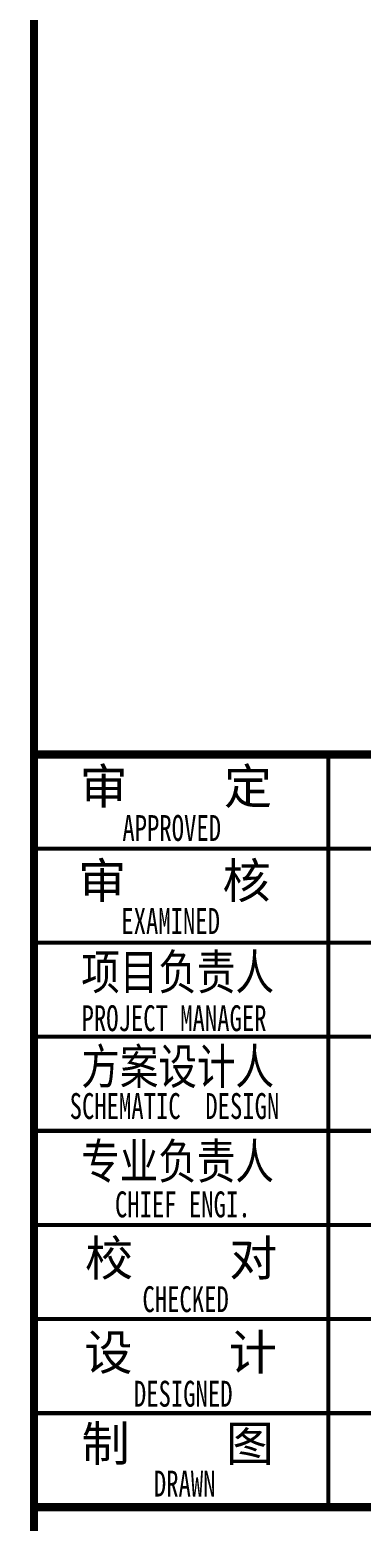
# Model space of a CAD drawing. Extents: x 3443499 to 7125205, y -1700016 to -264854.
# Drawn here: x 3583872 to 3586686, y -929789 to -917109 of the extents above; entities that cross this region are included whole.
import ezdxf
from ezdxf.enums import TextEntityAlignment as Align

# ---------------------------------------------------------------- set-up
doc = ezdxf.new("R2010")
doc.units = 0
doc.header["$LTSCALE"] = 1000
doc.header["$MEASUREMENT"] = 0
doc.layers.add('!!电气', color=1, linetype='CONTINUOUS')
doc.layers.add('图签文字', color=4, linetype='CONTINUOUS')
doc.layers.add('图框', color=147, linetype='CONTINUOUS', lineweight=20)
doc.styles.add('建筑图签-1', font='simhei.ttf', dxfattribs={"width": 0.7})

# ---------------------------------------------------------------- blocks, each defined once
blk = doc.blocks.new('A$C1435328E')
at = {"layer": '图框'}
for points, const_width in [([(-7000, -700), (-7000, 56700)], 70), ([(0, 12500), (-7000, 12500)], 70), ([(-7000, 12500), (0, 12500)], 70), ([(-4500, 6100), (-4500, 12500)], 35), ([(-7000, 11700), (0, 11700)], 35), ([(-7000, 10900), (0, 10900)], 35), ([(-7000, 10100), (0, 10100)], 35), ([(-7000, 9300), (0, 9300)], 35), ([(-7000, 8500), (0, 8500)], 35), ([(-7000, 7700), (0, 7700)], 35), ([(-7000, 6900), (0, 6900)], 35), ([(-7000, 6100), (0, 6100)], 70)]:
    blk.add_lwpolyline(points, dxfattribs=dict(at, const_width=const_width))
at = {"layer": '图签文字', "color": 7, "style": '建筑图签-1'}
for s, p in [('审    定', (-6612, 12079)), ('审    核', (-6625, 11277)), ('校    对', (-6567, 8068)), ('设    计', (-6572, 7267)), ('制    图', (-6595, 6492))]:
    blk.add_text(s, height=300, dxfattribs=at).set_placement(p)
at = {"layer": '图签文字', "style": '建筑图签-1', "width": 0.7}
for s, p in [('APPROVED ', (-6249, 11765)), ('EXAMINED  ', (-6258, 10974, -1799)), ('PROJECT MANAGER', (-6596, 10148, -1799)), ('SCHEMATIC  DESIGN', (-6697, 9401, -1799))]:
    blk.add_text(s, height=220, dxfattribs=at).set_placement(p)
at = {"layer": '图签文字', "color": 7, "style": '建筑图签-1', "width": 0.8}
for s, p in [('项目负责人', (-6598, 10501)), ('方案设计人', (-6598, 9698)), ('专业负责人', (-6599, 8892))]:
    blk.add_text(s, height=300, dxfattribs=at).set_placement(p)
at = {"layer": '图签文字', "style": '建筑图签-1', "width": 0.7}
for s, p in [('CHIEF ENGI.', (-5736, 8675)), ('CHECKED  ', (-5607, 7869)), ('DESIGNED ', (-5680, 7065)), (' DRAWN   ', (-5615, 6301))]:
    blk.add_text(s, height=220, dxfattribs=at).set_placement(p, align=Align.MIDDLE)

msp = doc.modelspace()

# ---------------------------------------------------------------- block references
at = {"layer": '!!电气'}
msp.add_blockref('A$C1435328E', (3590906.7, -935770.3), dxfattribs=at)

doc.saveas('drawing.dxf')
